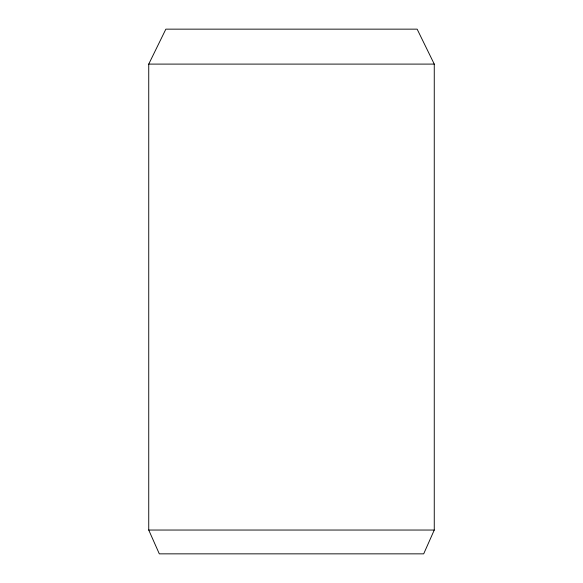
<?xml version="1.0" encoding="UTF-8"?>
<svg xmlns="http://www.w3.org/2000/svg" width="583" height="583" viewBox="0 0 583 583"><rect width="100%" height="100%" fill="white"/><g stroke="black" fill="none" stroke-linecap="round" stroke-linejoin="round"><path stroke-width="0.87" d="M434.262 530.042L423.688 553.85L159.312 553.85L148.738 530.042L148.738 64.101L165.863 29.15L417.137 29.15L434.262 64.101L434.262 530.042L148.738 530.042M148.738 64.101L434.262 64.101"/></g></svg>
